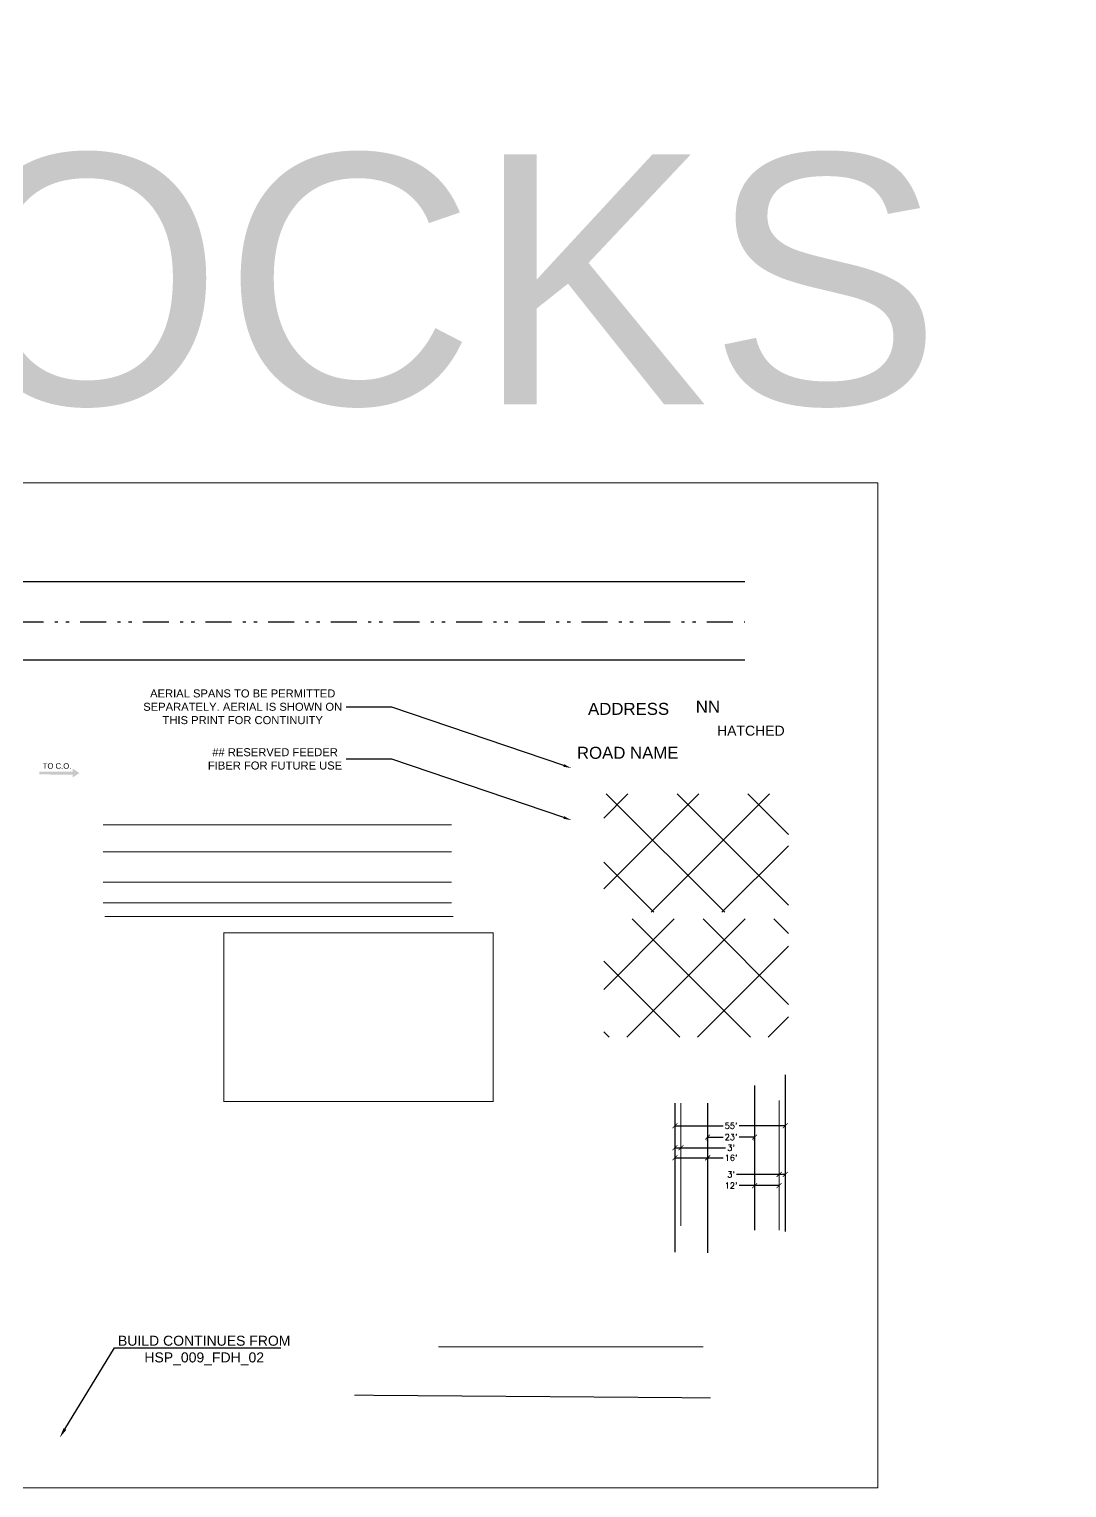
# Model space of a CAD drawing. Extents: x 11808739 to 11823423, y 3647988 to 3656247.
# Drawn here: x 11809054 to 11809572, y 3653499 to 3654228 of the extents above; entities that cross this region are included whole.
import ezdxf
from ezdxf import colors
from ezdxf.entities.mleader import LeaderData, LeaderLine
from ezdxf.enums import TextEntityAlignment as Align
from ezdxf.lldxf.tags import DXFTag
from ezdxf.math import Vec2, Vec3

# ---------------------------------------------------------------- set-up
doc = ezdxf.new("R2010")
doc.units = 0
doc.header["$MEASUREMENT"] = 0
doc.linetypes.add('PROPERTY', pattern=[31.302502000000004, 12.967109, -5.580706, 1.571985, -4.030017, 1.571985, -5.5807])
doc.layers.get('DefPoints').update_dxf_attribs({"color": 1, "lineweight": 0})
doc.layers.add('1X4 Terminal Boundary', color=7, linetype='Continuous', lineweight=20, true_color=0x00853c)
for name, color, linetype in [('ADDRESSES', 252, 'Continuous'), ('ADDRESSES_NN', 2, 'Continuous'), ('CONSTRUCTION NOTE CALLOUT', 7, 'Continuous'), ('DIMENSIONS', 7, 'Continuous'), ('E_CURB', 8, 'EOP'), ('E_ELECTRIC', 1, 'ELECTRIC_LUMOS'), ('E_RAILROAD', 34, 'TRACKS'), ('E_ROW', 8, 'ROW'), ('HATCH_NN', 253, 'Continuous'), ('HATCHED ADDRESSES', 1, 'Continuous'), ('P-CONDUIT_2', 4, 'CONDUIT'), ('P_STRAND', 1, 'STRAND_LUMOS'), ('Road Names', 7, 'Continuous'), ('ROAD_DIMENSIONS', 7, 'Continuous'), ('TO C.O.', 7, 'Continuous')]:
    doc.layers.add(name, color=color, linetype=linetype)
doc.layers.add('AERIAL_ FOC CT', color=5, linetype='Continuous', lineweight=18)
doc.layers.add('Default', color=7, linetype='Continuous', lineweight=25)
doc.layers.add('E_PROPERTY LINE', color=8, linetype='PROPERTY', transparency=0.3)
doc.layers.add('HATCH_PVT', color=7, linetype='Continuous', true_color=0xe6e600)
doc.styles.add('Arial', font='arial.ttf')
doc.styles.add('FTTH', font='micross.ttf')
doc.styles.add('ROMANS', font='romans.shx')
doc.styles.get("Standard").update_dxf_attribs({"font": 'arial.ttf'})
doc.styles.add('StyleArial', font='arial.ttf')
tags = doc.linetypes.add('144', pattern='A,0.718375,-0.132013,["144 CT",Standard,S=0.09233999999999999,R=0,X=0,Y=-0.045241],-0.5270560000000001,0.533798', length=1.911242).pattern_tags.tags
tags[6] = DXFTag(74, 10)
tags = doc.linetypes.add('288', pattern='A,0.718375,-0.132013,["288 CT",Standard,S=0.09233999999999999,R=0,X=0,Y=-0.045241],-0.5270560000000001,0.533798', length=1.911242).pattern_tags.tags
tags[6] = DXFTag(74, 10)
tags = doc.linetypes.add('48', pattern='A,0.718375,-0.132013,["48 CT",Standard,S=0.09233999999999999,R=0,X=0,Y=-0.045241],-0.5270560000000001,0.533798', length=1.911242).pattern_tags.tags
tags[6] = DXFTag(74, 10)
tags = doc.linetypes.add('96', pattern='A,0.718375,-0.132013,["96 CT",Standard,S=0.09233999999999999,R=0,X=0,Y=-0.045241],-0.5270560000000001,0.533798', length=1.911242).pattern_tags.tags
tags[6] = DXFTag(74, 10)
tags = doc.linetypes.add('CONDUIT', pattern='A,5.441269,-1.056917,["C",Arial,S=0.56119,R=0,X=0,Y=-0.280595],-1.62838', length=8.126566).pattern_tags.tags
tags[6] = DXFTag(74, 10)
tags = doc.linetypes.add('ELECTRIC_LUMOS', pattern='A,25.130993,-8.650912,["E",Arial,S=5.366219999999999,R=0,X=0,Y=-2.68311],-13.67647', length=47.458375).pattern_tags.tags
tags[6] = DXFTag(74, 10)
tags = doc.linetypes.add('EOP', pattern='A,49.990109,-1.776071,["EOP",Arial,S=2.99974,R=0.081355,X=0,Y=-1.426368],-10.416452', length=62.18263200000001).pattern_tags.tags
tags[6] = DXFTag(74, 10)
tags = doc.linetypes.add('ROW', pattern='A,25.130993,-3.694477,["R/W",Arial,S=5.366219999999999,R=0,X=0,Y=-2.68311],-18.632906', length=47.458376).pattern_tags.tags
tags[6] = DXFTag(74, 10)
tags = doc.linetypes.add('STRAND_LUMOS', pattern='A,5.441269,-1.231092,["I",Arial,S=0.56119,R=0,X=0,Y=-0.280595],-1.454204', length=8.126565).pattern_tags.tags
tags[6] = DXFTag(74, 10)
doc.linetypes.add('TRACKS', pattern='A,0.15,[130,ltypeshp.shx,S=0.25,R=0,X=0,Y=0],0.15', length=0.3)
doc.dimstyles.new('DIM', dxfattribs={"dimscale": 0.02500000006673909, "dimtxt": 3, "dimasz": 2.5, "dimexe": 0, "dimexo": 2.5, "dimgap": 0.306, "dimtad": 0, "dimdec": 0, "dimzin": 0, "dimdsep": 46, "dimtxsty": 'ROMANS', "dimblk": 'ARCHTICK', "dimcen": 0.09, "dimclrd": 256, "dimadec": 0, "dimazin": 0, "dimtfac": 1, "dimtdec": 0, "dimtofl": 0, "dimtmove": 0, "dimatfit": 3, "dimldrblk": 'ARCHTICK', "dimfxl": 1, "dimtfill": 1, "dimtolj": 1, "dimtzin": 0, "dimlwd": -1, "dimarcsym": 0})

# ---------------------------------------------------------------- blocks, each defined once
blk = doc.blocks.new('_ARCHTICK')
at = {"color": 0, "linetype": 'ByBlock', "const_width": 0.15}
blk.add_lwpolyline([(-0.5, -0.5), (0.5, 0.5)], dxfattribs=at)
blk = doc.blocks.new('*D59')
at = {"layer": 'DefPoints', "color": 0, "transparency": 16777216}
for p in [(11809392.77290654, 3653675.073977481), (11809416.23019403, 3653675.073977481), (11809416.23019403, 3653674.508700716)]:
    blk.add_point(p, dxfattribs=at)
at = {"layer": 'DIMENSIONS', "color": 0, "lineweight": -2, "transparency": 16777216}
for p, q in [((11809392.77290654, 3653672.573977474), (11809392.77290654, 3653674.508700716)), ((11809416.23019403, 3653672.573977474), (11809416.23019403, 3653674.508700716))]:
    blk.add_line(p, q, dxfattribs=at)
at = {"layer": 'DIMENSIONS', "transparency": 16777216}
for p, q in [((11809392.77290654, 3653674.508700716), (11809401.1241217, 3653674.508700716)), ((11809416.23019403, 3653674.508700716), (11809407.87897886, 3653674.508700716))]:
    blk.add_line(p, q, dxfattribs=at)
at = {"layer": 'DIMENSIONS', "transparency": 16777216, "xscale": 2.500000006732392, "yscale": 2.500000006732392, "zscale": 2.500000006732392, "rotation": 180}
blk.add_blockref('_ARCHTICK', (11809392.77290654, 3653674.508700716), dxfattribs=at)
at = {"layer": 'DIMENSIONS', "transparency": 16777216, "xscale": 2.500000006732392, "yscale": 2.500000006732392, "zscale": 2.500000006732392}
blk.add_blockref('_ARCHTICK', (11809416.23019403, 3653674.508700716), dxfattribs=at)
at = {"layer": 'DIMENSIONS', "color": 0, "transparency": 16777216, "insert": (11809404.50155028, 3653674.508700716), "char_height": 3.00000000807887, "attachment_point": 5, "style": 'ROMANS', "bg_fill": 3, "box_fill_scale": 1.25, "bg_fill_color": 256, "bg_fill_true_color": 13158600, "bg_fill_transparency": 0}
blk.add_mtext("\\A1;23'", dxfattribs=at)
blk = doc.blocks.new('*D60')
at = {"layer": 'DefPoints', "color": 0, "transparency": 16777216}
for p in [(11809376.44318989, 3653680.138982208), (11809431.47186471, 3653680.138982208), (11809431.47186471, 3653680.138982208)]:
    blk.add_point(p, dxfattribs=at)
at = {"layer": 'ROAD_DIMENSIONS', "transparency": 16777216}
for p, q in [((11809376.44318989, 3653680.138982208), (11809401.1241217, 3653680.138982208)), ((11809431.47186471, 3653680.138982208), (11809407.87897886, 3653680.138982208))]:
    blk.add_line(p, q, dxfattribs=at)
at = {"layer": 'ROAD_DIMENSIONS', "transparency": 16777216, "xscale": 2.500000006732392, "yscale": 2.500000006732392, "zscale": 2.500000006732392, "rotation": 180}
blk.add_blockref('_ARCHTICK', (11809376.44318989, 3653680.138982208), dxfattribs=at)
at = {"layer": 'ROAD_DIMENSIONS', "transparency": 16777216, "xscale": 2.500000006732392, "yscale": 2.500000006732392, "zscale": 2.500000006732392}
blk.add_blockref('_ARCHTICK', (11809431.47186471, 3653680.138982208), dxfattribs=at)
at = {"layer": 'ROAD_DIMENSIONS', "color": 0, "transparency": 16777216, "insert": (11809404.50155028, 3653680.138982208), "char_height": 3.00000000807887, "attachment_point": 5, "style": 'ROMANS', "bg_fill": 3, "box_fill_scale": 1.25, "bg_fill_color": 256, "bg_fill_true_color": 13158600, "bg_fill_transparency": 0}
blk.add_mtext("\\A1;55'", dxfattribs=at)
blk = doc.blocks.new('*D61')
at = {"layer": 'DefPoints', "color": 0, "transparency": 16777216}
for p in [(11809376.44318989, 3653669.169489912), (11809379.44318989, 3653669.169489912), (11809379.44318989, 3653669.169489912)]:
    blk.add_point(p, dxfattribs=at)
at = {"layer": 'ROAD_DIMENSIONS', "transparency": 16777216}
for p, q in [((11809376.44318989, 3653669.169489912), (11809379.44318989, 3653669.169489912)), ((11809379.44318989, 3653669.169489912), (11809402.55269314, 3653669.169489912))]:
    blk.add_line(p, q, dxfattribs=at)
at = {"layer": 'ROAD_DIMENSIONS', "transparency": 16777216, "xscale": 2.500000006732392, "yscale": 2.500000006732392, "zscale": 2.500000006732392, "rotation": 180}
blk.add_blockref('_ARCHTICK', (11809376.44318989, 3653669.169489912), dxfattribs=at)
at = {"layer": 'ROAD_DIMENSIONS', "transparency": 16777216, "xscale": 2.500000006732392, "yscale": 2.500000006732392, "zscale": 2.500000006732392}
blk.add_blockref('_ARCHTICK', (11809379.44318989, 3653669.169489912), dxfattribs=at)
at = {"layer": 'ROAD_DIMENSIONS', "color": 0, "transparency": 16777216, "insert": (11809404.50155028, 3653669.169489912), "char_height": 3.00000000807887, "attachment_point": 5, "style": 'ROMANS', "bg_fill": 3, "box_fill_scale": 1.25, "bg_fill_color": 256, "bg_fill_true_color": 13158600, "bg_fill_transparency": 0}
blk.add_mtext("\\A1;3'", dxfattribs=at)
blk = doc.blocks.new('*D62')
at = {"layer": 'DefPoints', "color": 0, "transparency": 16777216}
for p in [(11809376.44318989, 3653664.120100564), (11809392.77290654, 3653664.120100564), (11809392.77290654, 3653664.120100564)]:
    blk.add_point(p, dxfattribs=at)
at = {"layer": 'ROAD_DIMENSIONS', "transparency": 16777216}
for p, q in [((11809376.44318989, 3653664.120100564), (11809392.77290654, 3653664.120100564)), ((11809392.77290654, 3653664.120100564), (11809401.33840742, 3653664.120100564))]:
    blk.add_line(p, q, dxfattribs=at)
at = {"layer": 'ROAD_DIMENSIONS', "transparency": 16777216, "xscale": 2.500000006732392, "yscale": 2.500000006732392, "zscale": 2.500000006732392, "rotation": 180}
blk.add_blockref('_ARCHTICK', (11809376.44318989, 3653664.120100564), dxfattribs=at)
at = {"layer": 'ROAD_DIMENSIONS', "transparency": 16777216, "xscale": 2.500000006732392, "yscale": 2.500000006732392, "zscale": 2.500000006732392}
blk.add_blockref('_ARCHTICK', (11809392.77290654, 3653664.120100564), dxfattribs=at)
at = {"layer": 'ROAD_DIMENSIONS', "color": 0, "transparency": 16777216, "insert": (11809404.50155028, 3653664.120100564), "char_height": 3.00000000807887, "attachment_point": 5, "style": 'ROMANS', "bg_fill": 3, "box_fill_scale": 1.25, "bg_fill_color": 256, "bg_fill_true_color": 13158600, "bg_fill_transparency": 0}
blk.add_mtext("\\A1;16'", dxfattribs=at)
blk = doc.blocks.new('*D63')
at = {"layer": 'DefPoints', "color": 0, "transparency": 16777216}
for p in [(11809428.47186471, 3653655.835204435), (11809428.47186471, 3653655.835204435), (11809431.47186471, 3653655.835204435)]:
    blk.add_point(p, dxfattribs=at)
at = {"layer": 'ROAD_DIMENSIONS', "transparency": 16777216}
for p, q in [((11809428.47186471, 3653655.835204435), (11809406.45040743, 3653655.835204435)), ((11809431.47186471, 3653655.835204435), (11809428.47186471, 3653655.835204435))]:
    blk.add_line(p, q, dxfattribs=at)
at = {"layer": 'ROAD_DIMENSIONS', "transparency": 16777216, "xscale": 2.500000006732392, "yscale": 2.500000006732392, "zscale": 2.500000006732392, "rotation": 180}
blk.add_blockref('_ARCHTICK', (11809428.47186471, 3653655.835204435), dxfattribs=at)
at = {"layer": 'ROAD_DIMENSIONS', "transparency": 16777216, "xscale": 2.500000006732392, "yscale": 2.500000006732392, "zscale": 2.500000006732392}
blk.add_blockref('_ARCHTICK', (11809431.47186471, 3653655.835204435), dxfattribs=at)
at = {"layer": 'ROAD_DIMENSIONS', "color": 0, "transparency": 16777216, "insert": (11809404.50155028, 3653655.835204435), "char_height": 3.00000000807887, "attachment_point": 5, "style": 'ROMANS', "bg_fill": 3, "box_fill_scale": 1.25, "bg_fill_color": 256, "bg_fill_true_color": 13158600, "bg_fill_transparency": 0}
blk.add_mtext("\\A1;3'", dxfattribs=at)
blk = doc.blocks.new('*D64')
at = {"layer": 'DefPoints', "color": 0, "transparency": 16777216}
for p in [(11809416.23019403, 3653650.221162938), (11809416.23019403, 3653650.221162938), (11809428.47186471, 3653650.221162938)]:
    blk.add_point(p, dxfattribs=at)
at = {"layer": 'ROAD_DIMENSIONS', "transparency": 16777216}
for p, q in [((11809416.23019403, 3653650.221162938), (11809407.66469315, 3653650.221162938)), ((11809428.47186471, 3653650.221162938), (11809416.23019403, 3653650.221162938))]:
    blk.add_line(p, q, dxfattribs=at)
at = {"layer": 'ROAD_DIMENSIONS', "transparency": 16777216, "xscale": 2.500000006732392, "yscale": 2.500000006732392, "zscale": 2.500000006732392, "rotation": 180}
blk.add_blockref('_ARCHTICK', (11809416.23019403, 3653650.221162938), dxfattribs=at)
at = {"layer": 'ROAD_DIMENSIONS', "transparency": 16777216, "xscale": 2.500000006732392, "yscale": 2.500000006732392, "zscale": 2.500000006732392}
blk.add_blockref('_ARCHTICK', (11809428.47186471, 3653650.221162938), dxfattribs=at)
at = {"layer": 'ROAD_DIMENSIONS', "color": 0, "transparency": 16777216, "insert": (11809404.50155028, 3653650.221162938), "char_height": 3.00000000807887, "attachment_point": 5, "style": 'ROMANS', "bg_fill": 3, "box_fill_scale": 1.25, "bg_fill_color": 256, "bg_fill_true_color": 13158600, "bg_fill_transparency": 0}
blk.add_mtext("\\A1;12'", dxfattribs=at)
blk = doc.blocks.new('*U57')
at = {"layer": 'TO C.O.', "linetype": 'ByBlock', "lineweight": -2}
h = blk.add_hatch(color=0, dxfattribs=at)
h.dxf.hatch_style = 1
h.paths.add_polyline_path([(16.74236124590971, 2.233571060060058), (20.09219125309028, -0.01642893993994221), (16.74236124590971, -2.266428939939942), (16.74236124590971, -0.7664289399399422), (0, -0.7273344894638285), (0, 0.7273344894638285), (16.74236124590971, 0.7335710600600578)])
at = {"layer": 'TO C.O.', "color": 0, "linetype": 'ByBlock', "lineweight": -2}
blk.add_attdef('MKRPOLE', text='', height=2.75, dxfattribs=at).set_placement((8.906759017759054, 2.147599542222453), align=Align.CENTER)

msp = doc.modelspace()

# ---------------------------------------------------------------- hatches: boundary and pattern name
at = {"layer": 'HATCH_NN', "transparency": 33554585}
h = msp.add_hatch(dxfattribs=at)
h.set_pattern_fill('ANSI37', color=251, scale=200)
h.set_pattern_definition([(45, (-290716.3566767517, 90166.96440150775), (-17.67766952966369, 17.67766952966369), []), (135, (-290716.3566767517, 90166.96440150775), (-17.67766952966369, -17.67766952966369), [])])
h.paths.add_polyline_path([(11809433.18329813, 3653783.535017058), (11809340.86423344, 3653783.535017058), (11809340.86423344, 3653724.416815984), (11809433.18329813, 3653724.416815984)])
at = {"layer": 'HATCH_PVT', "transparency": 33554585}
h = msp.add_hatch(dxfattribs=at)
h.set_pattern_fill('ANSI37', color=256, scale=200)
h.set_pattern_definition([(45, (10077554.66527188, 2820391.455999698), (-17.67766952966369, 17.67766952966369), []), (135, (10077554.66527188, 2820391.455999698), (-17.67766952966369, -17.67766952966369), [])])
h.paths.add_polyline_path([(11809433.18329813, 3653845.971632392), (11809340.86423344, 3653845.971632392), (11809340.86423344, 3653786.853431318), (11809433.18329813, 3653786.853431318)])

# ---------------------------------------------------------------- linework, layer by layer
at = {"layer": '1X4 Terminal Boundary', "ltscale": 0.01, "const_width": 0.5}
msp.add_lwpolyline([(11809151.16485707, 3653776.595828633), (11809285.56826286, 3653776.595828633), (11809285.56826286, 3653692.203941172), (11809151.16485707, 3653692.203941172)], close=True, dxfattribs=at)
at = {"layer": 'AERIAL_ FOC CT', "linetype": '48', "ltscale": 25, "const_width": 0.5}
msp.add_lwpolyline([(11809090.68667992, 3653830.437437962), (11809264.92361481, 3653830.437437962)], dxfattribs=at)
at = {"layer": 'AERIAL_ FOC CT', "linetype": '96', "ltscale": 25, "const_width": 0.5}
msp.add_lwpolyline([(11809090.68667992, 3653816.989920192), (11809264.92361481, 3653816.989920192)], dxfattribs=at)
at = {"layer": 'AERIAL_ FOC CT', "linetype": '144', "ltscale": 25, "const_width": 0.5}
msp.add_lwpolyline([(11809090.68667992, 3653801.946754343), (11809264.92361481, 3653801.946754343)], dxfattribs=at)
at = {"layer": 'AERIAL_ FOC CT', "linetype": '288', "ltscale": 25, "const_width": 0.5}
msp.add_lwpolyline([(11809090.68667992, 3653791.618106083), (11809264.92361481, 3653791.618106083)], dxfattribs=at)
at = {"layer": 'E_CURB', "transparency": 33554559, "flags": 128}
msp.add_lwpolyline([(11808922.87653784, 3653913.0033287), (11809411.2993306, 3653913.0033287)], dxfattribs=at)
at = {"layer": 'E_CURB', "flags": 128}
for points in [[(11809416.23019403, 3653700.27532731), (11809416.23019403, 3653627.910532295)], [(11809392.77290654, 3653691.461382098), (11809392.77290654, 3653616.64747085)]]:
    msp.add_lwpolyline(points, dxfattribs=at)
at = {"layer": 'E_ELECTRIC', "ltscale": 0.5, "const_width": 0.5, "flags": 128}
msp.add_lwpolyline([(11809258.18000348, 3653569.636857756), (11809390.60035417, 3653569.754215224)], dxfattribs=at)
at = {"layer": 'E_PROPERTY LINE', "transparency": 33554559, "flags": 128}
msp.add_lwpolyline([(11808922.87653784, 3653931.929330866), (11809411.2993306, 3653931.929330866)], dxfattribs=at)
at = {"layer": 'E_RAILROAD', "ltscale": 20, "const_width": 0.5}
msp.add_lwpolyline([(11809216.34377481, 3653545.515485066), (11809394.23464433, 3653544.168637028)], dxfattribs=at)
at = {"layer": 'E_ROW', "ltscale": 0.75, "transparency": 33554559, "flags": 128}
msp.add_lwpolyline([(11808922.87653784, 3653952.057842852), (11809411.2993306, 3653952.057842852)], dxfattribs=at)
at = {"layer": 'E_ROW', "ltscale": 0.75, "flags": 128}
for points in [[(11809431.47186471, 3653705.638273492), (11809431.47186471, 3653627.228452487)], [(11809376.44318989, 3653691.461382098), (11809376.44318989, 3653617.020990745)]]:
    msp.add_lwpolyline(points, dxfattribs=at)
at = {"layer": 'P-CONDUIT_2', "ltscale": 3, "const_width": 0.5, "flags": 128}
for points in [[(11809379.44318989, 3653691.461382098), (11809379.44318989, 3653630.000494784)], [(11809428.47186471, 3653692.798058645), (11809428.47186471, 3653627.910532295)]]:
    msp.add_lwpolyline(points, dxfattribs=at)
at = {"layer": 'P_STRAND', "ltscale": 5, "const_width": 0.5}
msp.add_lwpolyline([(11809091.55235585, 3653784.78093742), (11809265.78929075, 3653784.78093742)], dxfattribs=at)

# ---------------------------------------------------------------- block references
at = {"layer": 'TO C.O.'}
msp.add_blockref('*U57', (11809058.90079895, 3653856.408415699), dxfattribs=at).add_auto_attribs({'MKRPOLE': 'TO C.O.'})

# ---------------------------------------------------------------- texts
at = {"layer": 'DefPoints', "insert": (11809155.47704884, 3654102.216040852), "char_height": 125, "attachment_point": 5, "style": 'StyleArial', "bg_fill": 2}
msp.add_mtext('BLOCKS', dxfattribs=at)

# ---------------------------------------------------------------- next in the draw order: dimensions: what is measured, and where the dimension line sits
at = {"layer": 'DIMENSIONS'}
dim = msp.add_aligned_dim(p1=(11809392.77290654, 3653675.073977481), p2=(11809416.23019403, 3653675.073977481), distance=-0.5652767652645707, dimstyle='DIM', override={"dimscale": 1.000000002692957, "dimlfac": -0.9999999999945671, "dimpost": "'\\X"}, dxfattribs=at)
dim.commit()
dim.dimension.update_dxf_attribs({"geometry": '*D59', "text_midpoint": (11809404.50155028, 3653674.508700716)})
at = {"layer": 'ROAD_DIMENSIONS'}
dim = msp.add_linear_dim(base=(11809428.47186471, 3653655.835204435), p1=(11809431.47186471, 3653655.835204435), p2=(11809428.47186471, 3653655.835204435), angle=180, dimstyle='DIM', override={"dimscale": 1.000000002692957, "dimpost": "'\\X", "dimse1": 1, "dimse2": 1}, dxfattribs=at)
dim.commit()
dim.dimension.update_dxf_attribs({"geometry": '*D63', "text_midpoint": (11809404.50155028, 3653655.835204435), "dimtype": 161})

# ---------------------------------------------------------------- next in the draw order: dimensions: what is measured, and where the dimension line sits
for base, p1, p2, angle, picture, middle in [((11809431.47186471, 3653680.138982208), (11809376.44318989, 3653680.138982208), (11809431.47186471, 3653680.138982208), 0, '*D60', (11809404.50155028, 3653680.138982208)), ((11809379.44318989, 3653669.169489912), (11809376.44318989, 3653669.169489912), (11809379.44318989, 3653669.169489912), 0, '*D61', (11809404.50155028, 3653669.169489912)), ((11809416.23019403, 3653650.221162938), (11809428.47186471, 3653650.221162938), (11809416.23019403, 3653650.221162938), 180, '*D64', (11809404.50155028, 3653650.221162938))]:
    dim = msp.add_linear_dim(base=base, p1=p1, p2=p2, angle=angle, dimstyle='DIM', override={"dimscale": 1.000000002692957, "dimpost": "'\\X", "dimse1": 1, "dimse2": 1}, dxfattribs=at)
    dim.commit()
    dim.dimension.update_dxf_attribs({"geometry": picture, "text_midpoint": middle, "dimtype": 161})

# ---------------------------------------------------------------- next in the draw order: dimensions: what is measured, and where the dimension line sits
dim = msp.add_linear_dim(base=(11809392.77290654, 3653664.120100564), p1=(11809376.44318989, 3653664.120100564), p2=(11809392.77290654, 3653664.120100564), angle=0, dimstyle='DIM', override={"dimscale": 1.000000002692957, "dimpost": "'\\X", "dimse1": 1, "dimse2": 1}, dxfattribs=at)
dim.commit()
dim.dimension.update_dxf_attribs({"geometry": '*D62', "text_midpoint": (11809404.50155028, 3653664.120100564), "dimtype": 161})

# ---------------------------------------------------------------- next in the draw order: linework, layer by layer
at = {"layer": 'DefPoints'}
msp.add_lwpolyline([(11808854.8886099, 3654001.490210267), (11809477.77658832, 3654001.490210267), (11809477.77658832, 3653499.223989582), (11808854.8886099, 3653499.223989582)], close=True, dxfattribs=at)

# ---------------------------------------------------------------- next in the draw order: texts
at = {"layer": 'ADDRESSES', "insert": (11809353.28333496, 3653891.466521267), "char_height": 6, "attachment_point": 2, "bg_fill": 3, "box_fill_scale": 1, "bg_fill_color": 256, "bg_fill_transparency": 0}
msp.add_mtext('ADDRESS', dxfattribs=at)
at = {"layer": 'ADDRESSES_NN', "color": 251, "insert": (11809392.8994624, 3653892.559558397), "char_height": 6, "attachment_point": 2, "bg_fill": 3, "box_fill_scale": 1, "bg_fill_color": 256, "bg_fill_transparency": 0}
msp.add_mtext('NN', dxfattribs=at)
at = {"layer": 'HATCHED ADDRESSES', "insert": (11809414.36007792, 3653880.071688393), "char_height": 5, "attachment_point": 2, "bg_fill": 3, "box_fill_scale": 1, "bg_fill_color": 256, "bg_fill_transparency": 0}
msp.add_mtext('HATCHED', dxfattribs=at)
at = {"layer": 'Road Names', "insert": (11809352.85034962, 3653866.471043583), "char_height": 6, "attachment_point": 5, "style": 'Arial', "bg_fill": 3, "box_fill_scale": 1, "bg_fill_color": 256, "bg_fill_transparency": 0}
msp.add_mtext('ROAD NAME', dxfattribs=at)

# ---------------------------------------------------------------- next in the draw order: leaders
at = {"layer": 'CONSTRUCTION NOTE CALLOUT', "color": 8, "ltscale": 10}
ml = msp.add_multileader_mtext('Standard', dxfattribs=at)
ml.set_content('BUILD CONTINUES FROM\\PHSP_009_FDH_02', color=8, style='FTTH')
ml.set_leader_properties()
ml.build(insert=Vec2(0, 0))
ml.multileader.update_dxf_attribs({"text_left_attachment_type": 6, "text_right_attachment_type": 6, "dogleg_length": 2.366893764198622, "arrow_head_size": 5})
ctx = ml.context
ctx.base_point, ctx.char_height, ctx.arrow_head_size, ctx.landing_gap_size, ctx.plane_origin = Vec3(11809098.79606605, 3653569.133350684), 5, 5, 0.09, Vec3(11809110.07640434, 3653488.298601757)
ctx.left_attachment, ctx.right_attachment, ctx.text_align_type = 6, 6, 1
notes = []
notes.append((ctx, [(1, (1, 1, 0), (11809096.42917228, 3653569.133350684), (1, 0), 2.366893764198622, [(0, [(11809069.15139134, 3653524.341629133)], 0, [])])]))
ctx.mtext.insert, ctx.mtext.alignment, ctx.mtext.flow_direction = Vec3(11809141.31785323, 3653575.231577151), 2, 5
ctx.mtext.has_bg_fill, ctx.mtext.bg_color, ctx.mtext.bg_scale_factor, ctx.mtext.bg_transparency, ctx.mtext.use_window_bg_color = 1, -1027028792, 1.5, 0, 1
for ctx, leaders in notes:
    for number, flags, end, landing, length, lines in leaders:
        leader = LeaderData()
        leader.index, (leader.has_last_leader_line, leader.has_dogleg_vector, leader.attachment_direction) = number, flags
        leader.last_leader_point, leader.dogleg_vector, leader.dogleg_length = Vec3(end), Vec3(landing), length
        for number, points, colour, breaks in lines:
            line = LeaderLine()
            line.index, line.vertices, line.color, line.breaks = number, Vec3.list(points), colors.encode_raw_color(colour), breaks
            leader.lines.append(line)
        ctx.leaders.append(leader)

# ---------------------------------------------------------------- next in the draw order: leaders
at = {"layer": 'Default', "lineweight": 30}
ml = msp.add_multileader_mtext('Standard', dxfattribs=at)
ml.set_content('{\\fMicrosoft Sans Serif|b0|i0|c0|p34;AERIAL SPANS TO BE PERMITTED SEPARATELY. AERIAL IS SHOWN ON THIS PRINT FOR CONTINUITY}', color=256, style='Arial')
ml.set_leader_properties()
ml.build(insert=Vec2(0, 0))
ml.multileader.update_dxf_attribs({"has_text_frame": 1, "text_left_attachment_type": 2, "text_right_attachment_type": 2, "dogleg_length": 2.5})
ctx = ml.context
ctx.base_point, ctx.landing_gap_size, ctx.plane_origin, ctx.plane_x_axis, ctx.plane_y_axis = Vec3(11809108.84982649, 3653889.376834721, -5.447836473501304e-07), 2.499999999590903, Vec3(11809741.40862419, 3653868.832058151, 1.086171170228731e-06), Vec3(1, 0, 2.594502043281973e-09), Vec3(-1.290669951392475e-18, 1, 4.974634553610963e-10)
ctx.left_attachment, ctx.right_attachment, ctx.text_align_type = 2, 2, 1
notes = []
notes.append((ctx, [(1, (1, 1, 0), (11809234.9887786, 3653889.376834721, -2.175158783506849e-07), (-1, 0, -2.594502043281973e-09), 22.74331773641268, [(0, [(11809324.67367729, 3653858.878565135)], 0, [])])]))
ctx.mtext.insert, ctx.mtext.text_direction, ctx.mtext.width, ctx.mtext.defined_height, ctx.mtext.alignment, ctx.mtext.flow_direction, ctx.mtext.extrusion = Vec3(11809160.54764368, 3653898.179927036, -4.062743382987469e-07), Vec3(1, 0, 2.594502043281973e-09), 101.1325843641264, 67.49430491837813, 2, 5, Vec3(-2.594502043281973e-09, -4.974634553610966e-10, 1)
ctx.mtext.has_bg_fill, ctx.mtext.bg_color, ctx.mtext.bg_scale_factor, ctx.mtext.bg_transparency, ctx.mtext.use_window_bg_color = 1, -1073741824, 1.5, 0, 1
for ctx, leaders in notes:
    for number, flags, end, landing, length, lines in leaders:
        leader = LeaderData()
        leader.index, (leader.has_last_leader_line, leader.has_dogleg_vector, leader.attachment_direction) = number, flags
        leader.last_leader_point, leader.dogleg_vector, leader.dogleg_length = Vec3(end), Vec3(landing), length
        for number, points, colour, breaks in lines:
            line = LeaderLine()
            line.index, line.vertices, line.color, line.breaks = number, Vec3.list(points), colors.encode_raw_color(colour), breaks
            leader.lines.append(line)
        ctx.leaders.append(leader)

# ---------------------------------------------------------------- next in the draw order: leaders
ml = msp.add_multileader_mtext('Standard', dxfattribs=at)
ml.set_content('{\\fMicrosoft Sans Serif|b0|i0|c0|p34;## RESERVED FEEDER FIBER FOR FUTURE USE}', color=256, style='Arial')
ml.set_leader_properties()
ml.build(insert=Vec2(0, 0))
ml.multileader.update_dxf_attribs({"has_text_frame": 1, "text_left_attachment_type": 2, "text_right_attachment_type": 2, "dogleg_length": 2.5})
ctx = ml.context
ctx.base_point, ctx.landing_gap_size, ctx.plane_origin, ctx.plane_x_axis, ctx.plane_y_axis = Vec3(11809141.13632035, 3653863.388440114, -4.61016273057755e-07), 2.499999999590903, Vec3(11809741.40862419, 3653842.843663543, 1.086171170228731e-06), Vec3(1, 0, 2.594502043281973e-09), Vec3(-1.290669951392475e-18, 1, 4.974634553610963e-10)
ctx.left_attachment, ctx.right_attachment, ctx.text_align_type = 2, 2, 1
notes = []
notes.append((ctx, [(1, (1, 1, 0), (11809234.9887786, 3653863.388440114, -2.175158783506849e-07), (-1, 0, -2.594502043281973e-09), 22.74331773641268, [(0, [(11809324.67367729, 3653832.890170527)], 0, [])])]))
ctx.mtext.insert, ctx.mtext.text_direction, ctx.mtext.width, ctx.mtext.defined_height, ctx.mtext.alignment, ctx.mtext.flow_direction, ctx.mtext.extrusion = Vec3(11809176.69089061, 3653868.824092683, -3.660658293639957e-07), Vec3(1, 0, 2.594502043281973e-09), 72.61844474761256, 67.49430491837813, 2, 5, Vec3(-2.594502043281973e-09, -4.974634553610966e-10, 1)
ctx.mtext.has_bg_fill, ctx.mtext.bg_color, ctx.mtext.bg_scale_factor, ctx.mtext.bg_transparency, ctx.mtext.use_window_bg_color = 1, -1073741824, 1.5, 0, 1
for ctx, leaders in notes:
    for number, flags, end, landing, length, lines in leaders:
        leader = LeaderData()
        leader.index, (leader.has_last_leader_line, leader.has_dogleg_vector, leader.attachment_direction) = number, flags
        leader.last_leader_point, leader.dogleg_vector, leader.dogleg_length = Vec3(end), Vec3(landing), length
        for number, points, colour, breaks in lines:
            line = LeaderLine()
            line.index, line.vertices, line.color, line.breaks = number, Vec3.list(points), colors.encode_raw_color(colour), breaks
            leader.lines.append(line)
        ctx.leaders.append(leader)

doc.saveas('drawing.dxf')
